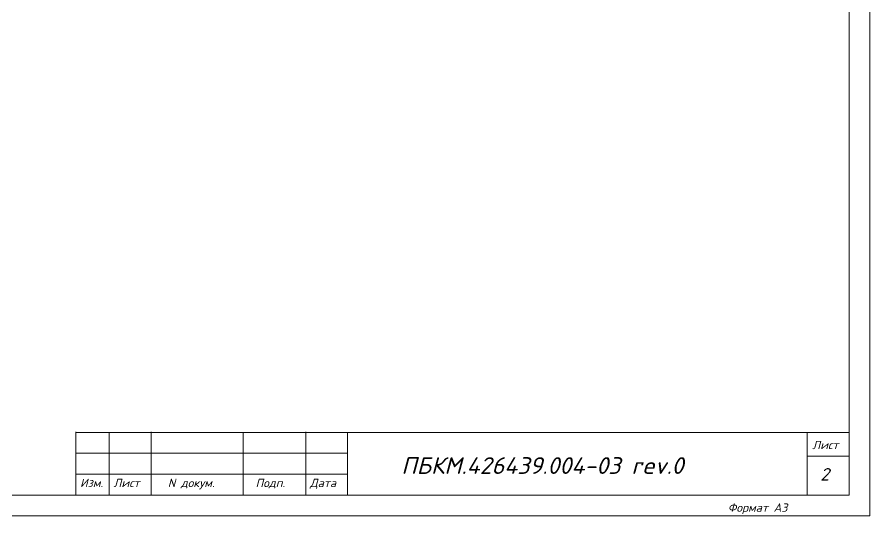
# Model space of a CAD drawing. Extents: x 25 to 880, y 8 to 306.
# Drawn here: x 675.9 to 880, y 9 to 128.4 of the extents above; entities that cross this region are included whole.
import ezdxf

# ---------------------------------------------------------------- set-up
doc = ezdxf.new("R2010")
doc.units = 0
doc.header["$MEASUREMENT"] = 0
doc.layers.add('РАМКА', color=7, linetype='Continuous', lineweight=0)
doc.styles.add('ADRF1', font='romans', dxfattribs={"oblique": 15})

msp = doc.modelspace()

# ---------------------------------------------------------------- linework, layer by layer
at = {"layer": 'РАМКА'}
for p, q in [((880, 9), (880, 306)), ((875, 301), (875, 14)), ((690, 29.1277), (690, 14)), ((690, 29), (875, 29)), ((698, 29.0414), (698, 14.1083)), ((708, 29.1277), (708, 14)), ((730, 28.9551), (730, 14)), ((745, 29.1277), (745, 14)), ((755, 29.0414), (755, 14)), ((865.0023, 29.002), (865.0023, 14)), ((690, 24), (755, 24)), ((864.9638, 23.2789), (875, 23.2789)), ((690, 19), (755, 19)), ((875, 14), (480, 14)), ((460, 9), (880, 9))]:
    msp.add_line(p, q, dxfattribs=at)

# ---------------------------------------------------------------- texts
at = {"layer": 'РАМКА', "style": 'ADRF1', "oblique": 15}
for s, height, p in [('Лист', 2, (866.198, 24.9858)), ('ПБКМ.426439.004-03 rev.0', 4, (767.8576, 19.065)), ('2', 3, (868.1207, 17.4719)), ('Изм.', 2, (691, 15.9106)), ('Лист', 2, (699, 15.9106)), ('N докум.', 2, (712, 15.9106)), ('Подп.', 2, (733, 15.9106)), ('Дата', 2, (746, 15.9106)), ('Формат A3', 2, (846, 10))]:
    msp.add_text(s, height=height, dxfattribs=at).set_placement(p)

doc.saveas('drawing.dxf')
